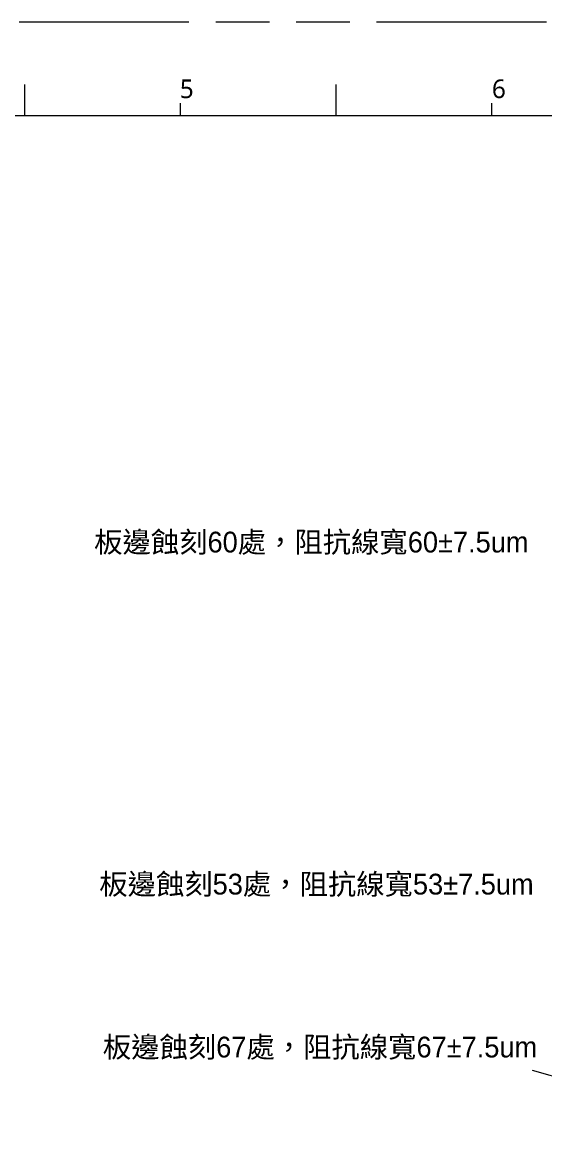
# Model space of a CAD drawing. Extents: x 3811 to 4077, y -444 to -307.
# Drawn here: x 4007.5 to 4036.7, y -405.4 to -343.3 of the extents above; entities that cross this region are included whole.
import ezdxf

# ---------------------------------------------------------------- set-up
doc = ezdxf.new("R2010")
doc.units = 0
doc.linetypes.add('PHANTOM', pattern=[29.5, 9.5, -1.5, 3, -1.5, 3, -1.5, 9.5])
doc.layers.get('0').update_dxf_attribs({"lineweight": 9})
doc.layers.add('0PAPERF', color=2, linetype='PHANTOM', lineweight=9, plot=False)
doc.layers.add('DIM', color=3, linetype='Continuous', lineweight=5)
doc.layers.add('備註', color=1, linetype='Continuous', lineweight=9)
doc.styles.get("Standard").update_dxf_attribs({"font": 'PMingLiU.ttf'})

msp = doc.modelspace()

# ---------------------------------------------------------------- linework, layer by layer
at = {"color": 0}
for p, q in [((4007.611, -348.532), (4007.611, -346.79)), ((4025.03, -348.532), (4025.03, -346.79)), ((4016.32, -348.532), (4016.32, -347.835)), ((4033.739, -348.532), (4033.739, -347.835))]:
    msp.add_line(p, q, dxfattribs=at)
msp.add_line((4072.407, -348.532), (3937.938, -348.532))
at = {"layer": '0PAPERF'}
msp.add_line((4076.798, -343.304), (3933.932, -343.304), dxfattribs=at)
at = {"layer": '備註', "linetype": 'Continuous'}
msp.add_line((4035.993, -401.926), (4048.259, -405.428), dxfattribs=at)

# ---------------------------------------------------------------- texts
at = {"layer": 'DIM', "color": 0, "char_height": 1.04509, "width": 0.63628, "attachment_point": 1}
for s, insert in [('{\\fMicrosoft JhengHei|b0|i0|c136|p0;5}', (4016.283, -346.506)), ('{\\fMicrosoft JhengHei|b0|i0|c136|p0;6}', (4033.748, -346.506))]:
    msp.add_mtext(s, dxfattribs=dict(at, insert=insert))
at = {"layer": '備註', "char_height": 1.16264, "attachment_point": 1}
for s, insert, width in [('{\\fPMingLiU|b0|i0|c136|p18;板邊蝕刻60處，阻抗線寬60%%P7.5um}', (4011.491, -371.804), 26.29601), ('{\\fPMingLiU|b0|i0|c136|p18;板邊蝕刻53處，阻抗線寬53%%P7.5um}', (4011.779, -390.938), 25.98761), ('{\\fPMingLiU|b0|i0|c136|p18;板邊蝕刻67處，阻抗線寬67%%P7.5um}', (4011.976, -400.051), 26.04065)]:
    msp.add_mtext(s, dxfattribs=dict(at, insert=insert, width=width))

doc.saveas('drawing.dxf')
